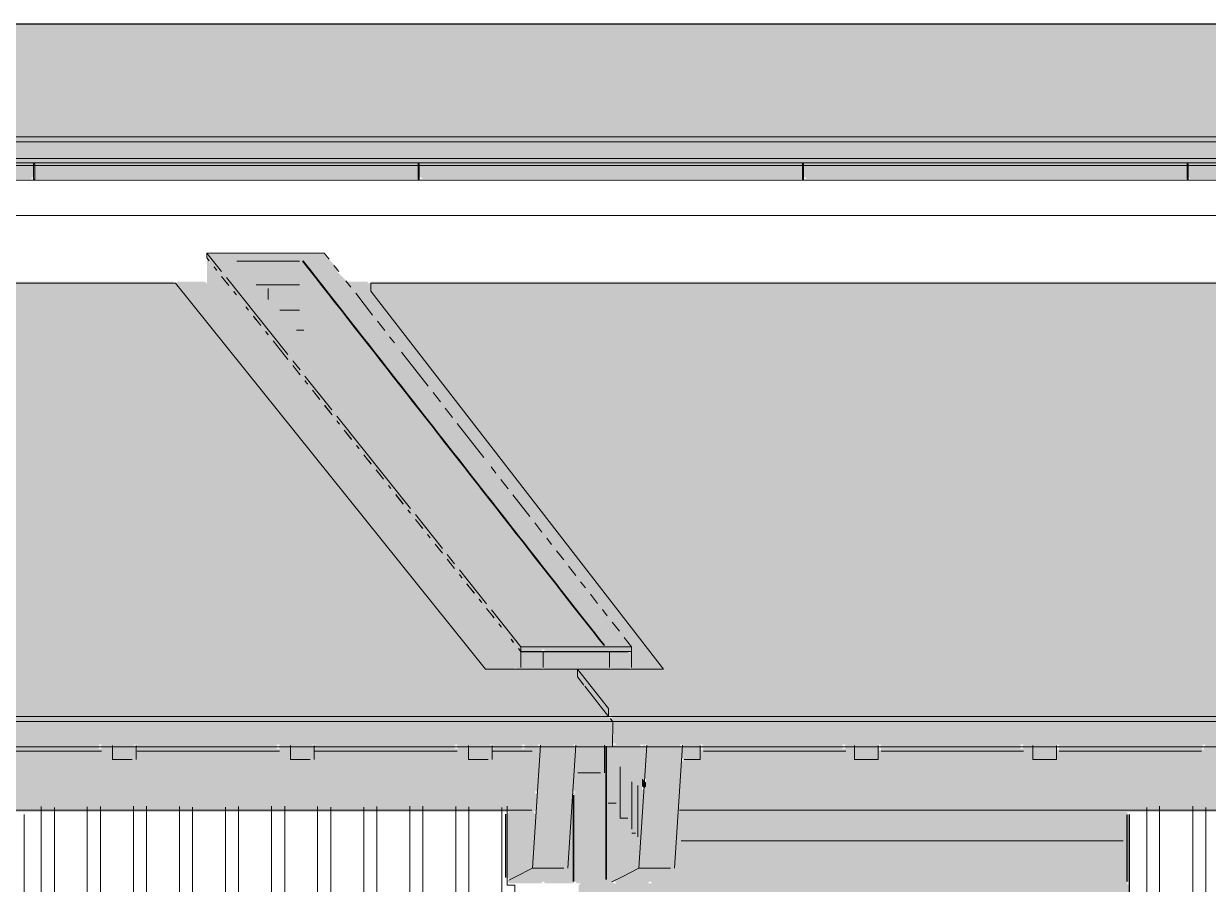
# Model space of a CAD drawing. Header units: millimetres. Extents: x 0 to 84100, y 0 to 59400.
# Drawn here: x 24981 to 27976, y 49394 to 51569 of the extents above; entities that cross this region are included whole.
import ezdxf

# ---------------------------------------------------------------- set-up
doc = ezdxf.new("R2010")
doc.units = ezdxf.units.MM
for name, color, linetype, lineweight in [('09_立面の外形', 7, 'Continuous', 30), ('10_見えがかり', 7, 'Continuous', 13), ('12_見えがかり（ガラス）', 5, 'Continuous', 9)]:
    doc.layers.add(name, color=color, linetype=linetype, lineweight=lineweight)

msp = doc.modelspace()

# ---------------------------------------------------------------- hatches: boundary and pattern name
at = {"layer": '10_見えがかり', "true_color": 0xe9dcc4}
for points in [[(68084.3, 51551.6), (68084.3, 51531.6), (68094.3, 51521.6), (68094.3, 51501.6), (68089.3, 51496.6), (68079.3, 51496.6), (68069.3, 51486.6), (68049.3, 51486.6), (68029.3, 51466.6), (68019.3, 51466.6), (67999.3, 51446.6), (67989.3, 51446.6), (67969.3, 51426.6), (67959.3, 51426.6), (67949.3, 51416.6), (67939.3, 51416.6), (67929.3, 51406.6), (67919.3, 51406.6), (67899.3, 51386.6), (67889.3, 51386.6), (67869.3, 51366.6), (67859.3, 51366.6), (67849.3, 51356.6), (67829.3, 51356.6), (67809.3, 51336.6), (67799.3, 51336.6), (67779.3, 51316.6), (67769.3, 51316.6), (67749.3, 51296.6), (67739.3, 51296.6), (67729.3, 51286.6), (10499.3, 51286.6), (10489.3, 51296.6), (10479.3, 51296.6), (10459.3, 51316.6), (10449.3, 51316.6), (10419.3, 51346.6), (10409.3, 51346.6), (10399.3, 51356.6), (10379.3, 51356.6), (10359.3, 51376.6), (10349.3, 51376.6), (10329.3, 51396.6), (10319.3, 51396.6), (10299.3, 51416.6), (10279.3, 51416.6), (10259.3, 51436.6), (10249.3, 51436.6), (10229.3, 51456.6), (10219.3, 51456.6), (10199.3, 51476.6), (10189.3, 51476.6), (10179.3, 51486.6), (10159.3, 51486.6), (10144.3, 51501.6), (10144.3, 51531.6), (10154.3, 51541.6), (10154.3, 51561.6), (10159.3, 51566.6), (31429.3, 51566.6), (31434.3, 51561.6), (31434.3, 51551.6), (31439.3, 51546.6), (61499.3, 51546.6), (61519.3, 51566.6), (68069.3, 51566.6)], [(25004.3, 51181.6), (24999.3, 51176.6), (24039.3, 51176.6), (24034.3, 51181.6), (24034.3, 51206.6), (25004.3, 51206.6)], [(25984.3, 51181.6), (25979.3, 51176.6), (25009.3, 51176.6), (25004.3, 51181.6), (25004.3, 51206.6), (25984.3, 51206.6)], [(26954.3, 51181.6), (26949.3, 51176.6), (25989.3, 51176.6), (25984.3, 51181.6), (25984.3, 51206.6), (26954.3, 51206.6)], [(27924.3, 51181.6), (27919.3, 51176.6), (26959.3, 51176.6), (26954.3, 51181.6), (26954.3, 51206.6), (27924.3, 51206.6)], [(28894.3, 51181.6), (28889.3, 51176.6), (27929.3, 51176.6), (27924.3, 51181.6), (27924.3, 51206.6), (28894.3, 51206.6)], [(26374.3, 49741.6), (26374.3, 49631.6), (26364.3, 49621.6), (26364.3, 49481.6), (26354.3, 49471.6), (26354.3, 49431.6), (26349.3, 49426.6), (26339.3, 49426.6), (26329.3, 49416.6), (26319.3, 49416.6), (26309.3, 49406.6), (26299.3, 49406.6), (26289.3, 49396.6), (26209.3, 49396.6), (26204.3, 49401.6), (26209.3, 49406.6), (26219.3, 49406.6), (26229.3, 49416.6), (26239.3, 49416.6), (26249.3, 49426.6), (26259.3, 49426.6), (26264.3, 49431.6), (26264.3, 49461.6), (26274.3, 49471.6), (26274.3, 49621.6), (26284.3, 49631.6), (26284.3, 49741.6), (26289.3, 49746.6), (26369.3, 49746.6)], [(26644.3, 49641.6), (26634.3, 49631.6), (26634.3, 49571.6), (26634.3, 49491.6), (26624.3, 49481.6), (26624.3, 49431.6), (26619.3, 49426.6), (26609.3, 49426.6), (26599.3, 49416.6), (26589.3, 49416.6), (26579.3, 49406.6), (26569.3, 49406.6), (26564.3, 49401.6), (26559.3, 49396.6), (26479.3, 49396.6), (26474.3, 49401.6), (26479.3, 49406.6), (26489.3, 49406.6), (26499.3, 49416.6), (26509.3, 49416.6), (26519.3, 49426.6), (26529.3, 49426.6), (26534.3, 49431.6), (26534.3, 49431.6), (26534.3, 49471.6), (26544.3, 49481.6), (26544.3, 49631.6), (26554.3, 49641.6), (26554.3, 49741.6), (26559.3, 49746.6), (26639.3, 49746.6), (26644.3, 49741.6)], [(26374.3, 49621.6), (26374.3, 49401.6), (26369.3, 49396.6), (26299.3, 49396.6), (26294.3, 49401.6), (26299.3, 49406.6), (26309.3, 49406.6), (26319.3, 49416.6), (26329.3, 49416.6), (26339.3, 49426.6), (26349.3, 49426.6), (26354.3, 49431.6), (26354.3, 49471.6), (26364.3, 49481.6), (26364.3, 49621.6), (26369.3, 49626.6)], [(27774.3, 49391.6), (27774.3, 49331.6), (27769.3, 49326.6), (26389.3, 49326.6), (26384.3, 49331.6), (26384.3, 49391.6), (26389.3, 49396.6), (26469.3, 49396.6), (26569.3, 49396.6), (27769.3, 49396.6)]]:
    msp.add_hatch(color=8, dxfattribs=at).paths.add_polyline_path(points)
at = {"layer": '10_見えがかり', "true_color": 0xbdbdbd}
for points in [[(26294.3, 49981.6), (26294.3, 49941.6), (26289.3, 49936.6), (26229.3, 49936.6), (26194.3, 49971.6), (26194.3, 49981.6), (26154.3, 50021.6), (26154.3, 50031.6), (26114.3, 50071.6), (26114.3, 50081.6), (26074.3, 50121.6), (26074.3, 50131.6), (26034.3, 50171.6), (26034.3, 50181.6), (25994.3, 50221.6), (25994.3, 50231.6), (25954.3, 50271.6), (25954.3, 50281.6), (25914.3, 50321.6), (25914.3, 50331.6), (25884.3, 50361.6), (25884.3, 50371.6), (25844.3, 50411.6), (25844.3, 50421.6), (25804.3, 50461.6), (25804.3, 50471.6), (25764.3, 50511.6), (25764.3, 50521.6), (25724.3, 50561.6), (25724.3, 50571.6), (25684.3, 50611.6), (25684.3, 50621.6), (25644.3, 50661.6), (25644.3, 50671.6), (25604.3, 50711.6), (25604.3, 50721.6), (25564.3, 50761.6), (25564.3, 50771.6), (25524.3, 50811.6), (25524.3, 50821.6), (25484.3, 50861.6), (25484.3, 50871.6), (25444.3, 50911.6), (25444.3, 50971.6), (25484.3, 50931.6), (25484.3, 50921.6), (25524.3, 50881.6), (25524.3, 50871.6), (25564.3, 50831.6), (25564.3, 50821.6), (25604.3, 50781.6), (25604.3, 50771.6), (25644.3, 50731.6), (25644.3, 50721.6), (25684.3, 50681.6), (25684.3, 50671.6), (25724.3, 50631.6), (25724.3, 50621.6), (25764.3, 50581.6), (25764.3, 50571.6), (25804.3, 50531.6), (25804.3, 50521.6), (25844.3, 50481.6), (25844.3, 50471.6), (25874.3, 50441.6), (25874.3, 50431.6), (25914.3, 50391.6), (25914.3, 50381.6), (25954.3, 50341.6), (25954.3, 50331.6), (25994.3, 50291.6), (25994.3, 50281.6), (26034.3, 50241.6), (26034.3, 50231.6), (26074.3, 50191.6), (26074.3, 50181.6), (26114.3, 50141.6), (26114.3, 50131.6), (26154.3, 50091.6), (26154.3, 50081.6), (26194.3, 50041.6), (26194.3, 50031.6), (26239.3, 49986.6), (26289.3, 49986.6)], [(25394.3, 50881.6), (25394.3, 50871.6), (25434.3, 50831.6), (25434.3, 50821.6), (25474.3, 50781.6), (25474.3, 50771.6), (25514.3, 50731.6), (25514.3, 50721.6), (25554.3, 50681.6), (25554.3, 50671.6), (25594.3, 50631.6), (25594.3, 50621.6), (25634.3, 50581.6), (25634.3, 50571.6), (25674.3, 50531.6), (25674.3, 50521.6), (25714.3, 50481.6), (25714.3, 50471.6), (25764.3, 50421.6), (25764.3, 50411.6), (25804.3, 50371.6), (25804.3, 50361.6), (25844.3, 50321.6), (25844.3, 50311.6), (25884.3, 50271.6), (25884.3, 50261.6), (25924.3, 50221.6), (25924.3, 50211.6), (25964.3, 50171.6), (25964.3, 50161.6), (26004.3, 50121.6), (26004.3, 50111.6), (26044.3, 50071.6), (26044.3, 50061.6), (26084.3, 50021.6), (26084.3, 50011.6), (26134.3, 49961.6), (26134.3, 49951.6), (26149.3, 49936.6), (26379.3, 49936.6), (26414.3, 49901.6), (26414.3, 49891.6), (26444.3, 49861.6), (26444.3, 49851.6), (26464.3, 49831.6), (26464.3, 49821.6), (26459.3, 49816.6), (23689.3, 49816.6), (23684.3, 49821.6), (23684.3, 49841.6), (23594.3, 49931.6), (23599.3, 49936.6), (23789.3, 49936.6), (23794.3, 49941.6), (23784.3, 49951.6), (23784.3, 49961.6), (23594.3, 50151.6), (23594.3, 50161.6), (23404.3, 50351.6), (23404.3, 50361.6), (23214.3, 50551.6), (23214.3, 50561.6), (23024.3, 50751.6), (23024.3, 50761.6), (22894.3, 50891.6), (22894.3, 50911.6), (22899.3, 50916.6), (25359.3, 50916.6)], [(25484.3, 50861.6), (25524.3, 50821.6), (25524.3, 50811.6), (25564.3, 50771.6), (25564.3, 50761.6), (25604.3, 50721.6), (25604.3, 50711.6), (25644.3, 50671.6), (25644.3, 50661.6), (25684.3, 50621.6), (25684.3, 50611.6), (25724.3, 50571.6), (25724.3, 50561.6), (25764.3, 50521.6), (25764.3, 50511.6), (25804.3, 50471.6), (25804.3, 50461.6), (25844.3, 50421.6), (25844.3, 50411.6), (25884.3, 50371.6), (25884.3, 50361.6), (25914.3, 50331.6), (25914.3, 50321.6), (25954.3, 50281.6), (25954.3, 50271.6), (25994.3, 50231.6), (25994.3, 50221.6), (26034.3, 50181.6), (26034.3, 50171.6), (26074.3, 50131.6), (26074.3, 50121.6), (26114.3, 50081.6), (26114.3, 50071.6), (26154.3, 50031.6), (26154.3, 50021.6), (26194.3, 49981.6), (26194.3, 49971.6), (26224.3, 49941.6), (26219.3, 49936.6), (26149.3, 49936.6), (26134.3, 49951.6), (26134.3, 49961.6), (26084.3, 50011.6), (26084.3, 50021.6), (26044.3, 50061.6), (26044.3, 50071.6), (26004.3, 50111.6), (26004.3, 50121.6), (25964.3, 50161.6), (25964.3, 50171.6), (25924.3, 50211.6), (25924.3, 50221.6), (25884.3, 50261.6), (25884.3, 50271.6), (25844.3, 50311.6), (25844.3, 50321.6), (25804.3, 50361.6), (25804.3, 50371.6), (25764.3, 50411.6), (25764.3, 50421.6), (25714.3, 50471.6), (25714.3, 50481.6), (25674.3, 50521.6), (25674.3, 50531.6), (25634.3, 50571.6), (25634.3, 50581.6), (25594.3, 50621.6), (25594.3, 50631.6), (25554.3, 50671.6), (25554.3, 50681.6), (25514.3, 50721.6), (25514.3, 50731.6), (25474.3, 50771.6), (25474.3, 50781.6), (25434.3, 50821.6), (25434.3, 50831.6), (25394.3, 50871.6), (25394.3, 50881.6), (25364.3, 50911.6), (25369.3, 50916.6), (25439.3, 50916.6), (25484.3, 50871.6)], [(25864.3, 50891.6), (25864.3, 50881.6), (25894.3, 50851.6), (25894.3, 50841.6), (25934.3, 50801.6), (25934.3, 50791.6), (25964.3, 50761.6), (25964.3, 50751.6), (25994.3, 50721.6), (25994.3, 50711.6), (26034.3, 50671.6), (26034.3, 50661.6), (26064.3, 50631.6), (26064.3, 50621.6), (26104.3, 50581.6), (26104.3, 50571.6), (26134.3, 50541.6), (26134.3, 50531.6), (26174.3, 50491.6), (26174.3, 50481.6), (26204.3, 50451.6), (26204.3, 50441.6), (26234.3, 50411.6), (26234.3, 50401.6), (26274.3, 50361.6), (26274.3, 50351.6), (26304.3, 50321.6), (26304.3, 50311.6), (26344.3, 50271.6), (26344.3, 50261.6), (26374.3, 50231.6), (26374.3, 50221.6), (26414.3, 50181.6), (26414.3, 50171.6), (26444.3, 50141.6), (26444.3, 50131.6), (26484.3, 50091.6), (26484.3, 50081.6), (26514.3, 50051.6), (26514.3, 50041.6), (26544.3, 50011.6), (26544.3, 50001.6), (26584.3, 49961.6), (26584.3, 49951.6), (26594.3, 49941.6), (26589.3, 49936.6), (26519.3, 49936.6), (26514.3, 49941.6), (26514.3, 49991.6), (26514.3, 49991.6), (26514.3, 50001.6), (26484.3, 50031.6), (26484.3, 50041.6), (26444.3, 50081.6), (26444.3, 50091.6), (26414.3, 50121.6), (26414.3, 50131.6), (26374.3, 50171.6), (26374.3, 50181.6), (26344.3, 50211.6), (26344.3, 50221.6), (26304.3, 50261.6), (26304.3, 50271.6), (26274.3, 50301.6), (26274.3, 50311.6), (26234.3, 50351.6), (26234.3, 50361.6), (26204.3, 50391.6), (26204.3, 50401.6), (26164.3, 50441.6), (26164.3, 50451.6), (26124.3, 50491.6), (26124.3, 50501.6), (26094.3, 50531.6), (26094.3, 50541.6), (26054.3, 50581.6), (26054.3, 50591.6), (26024.3, 50621.6), (26024.3, 50631.6), (25984.3, 50671.6), (25984.3, 50681.6), (25954.3, 50711.6), (25954.3, 50721.6), (25914.3, 50761.6), (25914.3, 50771.6), (25884.3, 50801.6), (25884.3, 50811.6), (25844.3, 50851.6), (25844.3, 50861.6), (25804.3, 50901.6), (25804.3, 50901.6), (25804.3, 50911.6), (25799.3, 50916.6), (25849.3, 50916.6), (25854.3, 50911.6), (25854.3, 50901.6)], [(28334.3, 50911.6), (28334.3, 50901.6), (28354.3, 50881.6), (28354.3, 50871.6), (28364.3, 50861.6), (28364.3, 50851.6), (28384.3, 50831.6), (28384.3, 50821.6), (28404.3, 50801.6), (28404.3, 50791.6), (28424.3, 50771.6), (28424.3, 50761.6), (28434.3, 50751.6), (28434.3, 50741.6), (28454.3, 50721.6), (28454.3, 50711.6), (28474.3, 50691.6), (28474.3, 50681.6), (28484.3, 50671.6), (28484.3, 50661.6), (28504.3, 50641.6), (28504.3, 50631.6), (28524.3, 50611.6), (28524.3, 50601.6), (28534.3, 50591.6), (28534.3, 50581.6), (28554.3, 50561.6), (28554.3, 50551.6), (28574.3, 50531.6), (28574.3, 50521.6), (28584.3, 50511.6), (28584.3, 50501.6), (28604.3, 50481.6), (28604.3, 50471.6), (28624.3, 50451.6), (28624.3, 50441.6), (28644.3, 50421.6), (28644.3, 50411.6), (28654.3, 50401.6), (28654.3, 50391.6), (28674.3, 50371.6), (28674.3, 50361.6), (28694.3, 50341.6), (28694.3, 50331.6), (28704.3, 50321.6), (28704.3, 50311.6), (28724.3, 50291.6), (28724.3, 50281.6), (28744.3, 50261.6), (28744.3, 50251.6), (28754.3, 50241.6), (28754.3, 50231.6), (28774.3, 50211.6), (28774.3, 50201.6), (28794.3, 50181.6), (28794.3, 50171.6), (28804.3, 50161.6), (28804.3, 50151.6), (28824.3, 50131.6), (28824.3, 50121.6), (28844.3, 50101.6), (28844.3, 50091.6), (28864.3, 50071.6), (28864.3, 50061.6), (28874.3, 50051.6), (28874.3, 50041.6), (28894.3, 50021.6), (28894.3, 50011.6), (28914.3, 49991.6), (28914.3, 49981.6), (28924.3, 49971.6), (28924.3, 49961.6), (28949.3, 49936.6), (29179.3, 49936.6), (29184.3, 49931.6), (29184.3, 49921.6), (29194.3, 49911.6), (29194.3, 49901.6), (29214.3, 49881.6), (29214.3, 49871.6), (29234.3, 49851.6), (29234.3, 49821.6), (29229.3, 49816.6), (26469.3, 49816.6), (26464.3, 49821.6), (26464.3, 49831.6), (26444.3, 49851.6), (26444.3, 49861.6), (26414.3, 49891.6), (26414.3, 49901.6), (26384.3, 49931.6), (26389.3, 49936.6), (26589.3, 49936.6), (26594.3, 49941.6), (26584.3, 49951.6), (26584.3, 49961.6), (26544.3, 50001.6), (26544.3, 50011.6), (26514.3, 50041.6), (26514.3, 50051.6), (26484.3, 50081.6), (26484.3, 50091.6), (26444.3, 50131.6), (26444.3, 50141.6), (26414.3, 50171.6), (26414.3, 50181.6), (26374.3, 50221.6), (26374.3, 50231.6), (26344.3, 50261.6), (26344.3, 50271.6), (26304.3, 50311.6), (26304.3, 50321.6), (26274.3, 50351.6), (26274.3, 50361.6), (26234.3, 50401.6), (26234.3, 50411.6), (26204.3, 50441.6), (26204.3, 50451.6), (26174.3, 50481.6), (26174.3, 50491.6), (26134.3, 50531.6), (26134.3, 50541.6), (26104.3, 50571.6), (26104.3, 50581.6), (26064.3, 50621.6), (26064.3, 50631.6), (26034.3, 50661.6), (26034.3, 50671.6), (25994.3, 50711.6), (25994.3, 50721.6), (25964.3, 50751.6), (25964.3, 50761.6), (25934.3, 50791.6), (25934.3, 50801.6), (25894.3, 50841.6), (25894.3, 50851.6), (25864.3, 50881.6), (25864.3, 50891.6), (25854.3, 50901.6), (25854.3, 50911.6), (25859.3, 50916.6), (28329.3, 50916.6)], [(26464.3, 49981.6), (26464.3, 49941.6), (26459.3, 49936.6), (26299.3, 49936.6), (26294.3, 49941.6), (26294.3, 49981.6), (26299.3, 49986.6), (26459.3, 49986.6)], [(26514.3, 49941.6), (26509.3, 49936.6), (26469.3, 49936.6), (26464.3, 49941.6), (26464.3, 49981.6), (26459.3, 49986.6), (26509.3, 49986.6), (26514.3, 49991.6)], [(26474.3, 49751.6), (26469.3, 49746.6), (26379.3, 49746.6), (23739.3, 49746.6), (23699.3, 49746.6), (23694.3, 49751.6), (23694.3, 49811.6), (23699.3, 49816.6), (26459.3, 49816.6), (26474.3, 49801.6)], [(29239.3, 49746.6), (29159.3, 49746.6), (26539.3, 49746.6), (26479.3, 49746.6), (26474.3, 49751.6), (26474.3, 49801.6), (26464.3, 49811.6), (26469.3, 49816.6), (29239.3, 49816.6), (29244.3, 49811.6), (29244.3, 49751.6)], [(24814.3, 49741.6), (24819.3, 49746.6), (25169.3, 49746.6), (25174.3, 49741.6), (25169.3, 49736.6), (24819.3, 49736.6)], [(25264.3, 49741.6), (25264.3, 49711.6), (25259.3, 49706.6), (25209.3, 49706.6), (25174.3, 49741.6), (25179.3, 49746.6), (25259.3, 49746.6)], [(25269.3, 49736.6), (25264.3, 49741.6), (25269.3, 49746.6), (25619.3, 49746.6), (25624.3, 49741.6), (25619.3, 49736.6)], [(25714.3, 49741.6), (25714.3, 49711.6), (25709.3, 49706.6), (25659.3, 49706.6), (25624.3, 49741.6), (25629.3, 49746.6), (25709.3, 49746.6)], [(25714.3, 49741.6), (25719.3, 49746.6), (26069.3, 49746.6), (26074.3, 49741.6), (26069.3, 49736.6), (25719.3, 49736.6)], [(26164.3, 49741.6), (26164.3, 49711.6), (26159.3, 49706.6), (26109.3, 49706.6), (26074.3, 49741.6), (26079.3, 49746.6), (26159.3, 49746.6)], [(26164.3, 49741.6), (26169.3, 49746.6), (26239.3, 49746.6), (26244.3, 49741.6), (26239.3, 49736.6), (26169.3, 49736.6)], [(26284.3, 49631.6), (26279.3, 49626.6), (26274.3, 49631.6), (26274.3, 49731.6), (26269.3, 49736.6), (26249.3, 49736.6), (26244.3, 49741.6), (26249.3, 49746.6), (26279.3, 49746.6), (26284.3, 49741.6)], [(26554.3, 49741.6), (26554.3, 49661.6), (26549.3, 49656.6), (26544.3, 49661.6), (26544.3, 49741.6), (26549.3, 49746.6)], [(26694.3, 49741.6), (26694.3, 49711.6), (26689.3, 49706.6), (26649.3, 49706.6), (26644.3, 49711.6), (26644.3, 49741.6), (26649.3, 49746.6), (26689.3, 49746.6)], [(26699.3, 49736.6), (26694.3, 49741.6), (26699.3, 49746.6), (27049.3, 49746.6), (27054.3, 49741.6), (27049.3, 49736.6)], [(27144.3, 49741.6), (27144.3, 49711.6), (27139.3, 49706.6), (27089.3, 49706.6), (27054.3, 49741.6), (27059.3, 49746.6), (27139.3, 49746.6)], [(27144.3, 49741.6), (27149.3, 49746.6), (27499.3, 49746.6), (27504.3, 49741.6), (27499.3, 49736.6), (27149.3, 49736.6)], [(27594.3, 49741.6), (27594.3, 49711.6), (27589.3, 49706.6), (27539.3, 49706.6), (27504.3, 49741.6), (27509.3, 49746.6), (27589.3, 49746.6)], [(27594.3, 49741.6), (27599.3, 49746.6), (27959.3, 49746.6), (27964.3, 49741.6), (27959.3, 49736.6), (27599.3, 49736.6)], [(28044.3, 49741.6), (28044.3, 49711.6), (28039.3, 49706.6), (27989.3, 49706.6), (27964.3, 49731.6), (27964.3, 49741.6), (27969.3, 49746.6), (28039.3, 49746.6)], [(26274.3, 49731.6), (26274.3, 49581.6), (26269.3, 49576.6), (24969.3, 49576.6), (23869.3, 49576.6), (23864.3, 49581.6), (23864.3, 49701.6), (23869.3, 49706.6), (23909.3, 49706.6), (23914.3, 49711.6), (23914.3, 49731.6), (23919.3, 49736.6), (24279.3, 49736.6), (24309.3, 49706.6), (24359.3, 49706.6), (24364.3, 49711.6), (24364.3, 49731.6), (24369.3, 49736.6), (24729.3, 49736.6), (24759.3, 49706.6), (24809.3, 49706.6), (24814.3, 49711.6), (24814.3, 49731.6), (24819.3, 49736.6), (25179.3, 49736.6), (25209.3, 49706.6), (25259.3, 49706.6), (25264.3, 49711.6), (25264.3, 49731.6), (25269.3, 49736.6), (25629.3, 49736.6), (25659.3, 49706.6), (25709.3, 49706.6), (25714.3, 49711.6), (25714.3, 49731.6), (25719.3, 49736.6), (26079.3, 49736.6), (26109.3, 49706.6), (26159.3, 49706.6), (26164.3, 49711.6), (26164.3, 49731.6), (26169.3, 49736.6), (26269.3, 49736.6)], [(29054.3, 49731.6), (29054.3, 49581.6), (29049.3, 49576.6), (27769.3, 49576.6), (26639.3, 49576.6), (26634.3, 49581.6), (26634.3, 49631.6), (26644.3, 49641.6), (26644.3, 49701.6), (26649.3, 49706.6), (26689.3, 49706.6), (26694.3, 49711.6), (26694.3, 49731.6), (26699.3, 49736.6), (27059.3, 49736.6), (27089.3, 49706.6), (27139.3, 49706.6), (27144.3, 49711.6), (27144.3, 49731.6), (27149.3, 49736.6), (27509.3, 49736.6), (27539.3, 49706.6), (27589.3, 49706.6), (27594.3, 49711.6), (27594.3, 49731.6), (27599.3, 49736.6), (27959.3, 49736.6), (27989.3, 49706.6), (28039.3, 49706.6), (28044.3, 49711.6), (28044.3, 49731.6), (28049.3, 49736.6), (28409.3, 49736.6), (28439.3, 49706.6), (28489.3, 49706.6), (28494.3, 49711.6), (28494.3, 49731.6), (28499.3, 49736.6), (28859.3, 49736.6), (28889.3, 49706.6), (28939.3, 49706.6), (28944.3, 49711.6), (28944.3, 49731.6), (28949.3, 49736.6), (29049.3, 49736.6)], [(26554.3, 49651.6), (26554.3, 49641.6), (26549.3, 49636.6), (26544.3, 49641.6), (26544.3, 49661.6)], [(26274.3, 49471.6), (26264.3, 49461.6), (26264.3, 49431.6), (26259.3, 49426.6), (26249.3, 49426.6), (26239.3, 49416.6), (26229.3, 49416.6), (26219.3, 49406.6), (26209.3, 49406.6), (26204.3, 49411.6), (26204.3, 49571.6), (26209.3, 49576.6), (26269.3, 49576.6), (26274.3, 49571.6)]]:
    msp.add_hatch(color=8, dxfattribs=at).paths.add_polyline_path(points)
at = {"layer": '12_見えがかり（ガラス）', "true_color": 0xdce9f2}
for points in [[(68109.3, 51486.6), (68114.3, 51481.6), (68114.3, 51431.6), (68109.3, 51426.6), (68099.3, 51426.6), (68079.3, 51406.6), (68069.3, 51406.6), (68059.3, 51396.6), (68049.3, 51396.6), (68029.3, 51376.6), (68019.3, 51376.6), (68009.3, 51366.6), (67999.3, 51366.6), (67979.3, 51346.6), (67969.3, 51346.6), (67959.3, 51336.6), (67949.3, 51336.6), (67939.3, 51326.6), (67929.3, 51326.6), (67909.3, 51306.6), (67899.3, 51306.6), (67889.3, 51296.6), (67879.3, 51296.6), (67859.3, 51276.6), (67849.3, 51276.6), (67839.3, 51266.6), (67829.3, 51266.6), (67809.3, 51246.6), (67799.3, 51246.6), (67789.3, 51236.6), (67779.3, 51236.6), (67769.3, 51226.6), (67759.3, 51226.6), (67739.3, 51206.6), (10489.3, 51206.6), (10469.3, 51226.6), (10459.3, 51226.6), (10449.3, 51236.6), (10439.3, 51236.6), (10419.3, 51256.6), (10409.3, 51256.6), (10399.3, 51266.6), (10389.3, 51266.6), (10369.3, 51286.6), (10359.3, 51286.6), (10349.3, 51296.6), (10339.3, 51296.6), (10319.3, 51316.6), (10309.3, 51316.6), (10299.3, 51326.6), (10289.3, 51326.6), (10269.3, 51346.6), (10259.3, 51346.6), (10249.3, 51356.6), (10239.3, 51356.6), (10219.3, 51376.6), (10209.3, 51376.6), (10199.3, 51386.6), (10189.3, 51386.6), (10169.3, 51406.6), (10159.3, 51406.6), (10149.3, 51416.6), (10139.3, 51416.6), (10124.3, 51431.6), (10124.3, 51481.6), (10129.3, 51486.6), (10179.3, 51486.6), (10189.3, 51476.6), (10199.3, 51476.6), (10219.3, 51456.6), (10229.3, 51456.6), (10249.3, 51436.6), (10259.3, 51436.6), (10279.3, 51416.6), (10299.3, 51416.6), (10319.3, 51396.6), (10329.3, 51396.6), (10349.3, 51376.6), (10359.3, 51376.6), (10379.3, 51356.6), (10399.3, 51356.6), (10409.3, 51346.6), (10419.3, 51346.6), (10449.3, 51316.6), (10459.3, 51316.6), (10479.3, 51296.6), (10489.3, 51296.6), (10499.3, 51286.6), (67729.3, 51286.6), (67739.3, 51296.6), (67749.3, 51296.6), (67769.3, 51316.6), (67779.3, 51316.6), (67799.3, 51336.6), (67809.3, 51336.6), (67829.3, 51356.6), (67849.3, 51356.6), (67859.3, 51366.6), (67869.3, 51366.6), (67889.3, 51386.6), (67899.3, 51386.6), (67919.3, 51406.6), (67929.3, 51406.6), (67939.3, 51416.6), (67949.3, 51416.6), (67959.3, 51426.6), (67969.3, 51426.6), (67989.3, 51446.6), (67999.3, 51446.6), (68019.3, 51466.6), (68029.3, 51466.6), (68049.3, 51486.6)], [(25739.3, 50986.6), (25774.3, 50951.6), (25774.3, 50941.6), (25804.3, 50911.6), (25804.3, 50901.6), (25844.3, 50861.6), (25844.3, 50851.6), (25884.3, 50811.6), (25884.3, 50801.6), (25914.3, 50771.6), (25914.3, 50761.6), (25954.3, 50721.6), (25954.3, 50711.6), (25984.3, 50681.6), (25984.3, 50671.6), (26024.3, 50631.6), (26024.3, 50621.6), (26054.3, 50591.6), (26054.3, 50581.6), (26094.3, 50541.6), (26094.3, 50531.6), (26124.3, 50501.6), (26124.3, 50491.6), (26164.3, 50451.6), (26164.3, 50441.6), (26204.3, 50401.6), (26204.3, 50391.6), (26234.3, 50361.6), (26234.3, 50351.6), (26274.3, 50311.6), (26274.3, 50301.6), (26304.3, 50271.6), (26304.3, 50261.6), (26344.3, 50221.6), (26344.3, 50211.6), (26374.3, 50181.6), (26374.3, 50171.6), (26414.3, 50131.6), (26414.3, 50121.6), (26444.3, 50091.6), (26444.3, 50081.6), (26484.3, 50041.6), (26484.3, 50031.6), (26514.3, 50001.6), (26514.3, 49991.6), (26509.3, 49986.6), (26239.3, 49986.6), (26194.3, 50031.6), (26194.3, 50041.6), (26154.3, 50081.6), (26154.3, 50091.6), (26114.3, 50131.6), (26114.3, 50141.6), (26074.3, 50181.6), (26074.3, 50191.6), (26034.3, 50231.6), (26034.3, 50241.6), (25994.3, 50281.6), (25994.3, 50291.6), (25954.3, 50331.6), (25954.3, 50341.6), (25914.3, 50381.6), (25914.3, 50391.6), (25874.3, 50431.6), (25874.3, 50441.6), (25844.3, 50471.6), (25844.3, 50481.6), (25804.3, 50521.6), (25804.3, 50531.6), (25764.3, 50571.6), (25764.3, 50581.6), (25724.3, 50621.6), (25724.3, 50631.6), (25684.3, 50671.6), (25684.3, 50681.6), (25644.3, 50721.6), (25644.3, 50731.6), (25604.3, 50771.6), (25604.3, 50781.6), (25564.3, 50821.6), (25564.3, 50831.6), (25524.3, 50871.6), (25524.3, 50881.6), (25484.3, 50921.6), (25484.3, 50931.6), (25444.3, 50971.6), (25444.3, 50981.6), (25449.3, 50986.6)], [(26544.3, 49741.6), (26544.3, 49481.6), (26534.3, 49471.6), (26534.3, 49431.6), (26529.3, 49426.6), (26519.3, 49426.6), (26509.3, 49416.6), (26499.3, 49416.6), (26489.3, 49406.6), (26479.3, 49406.6), (26469.3, 49396.6), (26379.3, 49396.6), (26374.3, 49401.6), (26374.3, 49741.6), (26379.3, 49746.6), (26539.3, 49746.6)], [(27774.3, 49571.6), (27774.3, 49401.6), (27769.3, 49396.6), (26569.3, 49396.6), (26564.3, 49401.6), (26569.3, 49406.6), (26579.3, 49406.6), (26589.3, 49416.6), (26599.3, 49416.6), (26609.3, 49426.6), (26619.3, 49426.6), (26624.3, 49431.6), (26624.3, 49481.6), (26634.3, 49491.6), (26634.3, 49571.6), (26639.3, 49576.6), (27769.3, 49576.6)]]:
    msp.add_hatch(color=8, dxfattribs=at).paths.add_polyline_path(points)

# ---------------------------------------------------------------- linework, layer by layer
at = {"layer": '09_立面の外形'}
msp.add_lwpolyline([(10157.3, 51568.6), (31097.2, 51568.6)], dxfattribs=at)
at = {"layer": '10_見えがかり'}
for points in [[(10186.5, 51481.9), (10171.9, 51481.9), (10171.9, 51490.6), (10157.3, 51490.6), (10157.3, 51499.2), (10142.7, 51499.2), (10142.7, 51517.2), (10150, 51542.9), (10152.4, 51551.5), (10154.8, 51560), (10157.3, 51568.6), (31433.8, 51568.6)], [(53474.2, 51282.6), (24758.8, 51282.6), (17613.1, 51282.6), (10507.3, 51282.6), (10507.3, 51291.2), (10492.8, 51291.2), (10492.8, 51299.9), (10478.2, 51299.9), (10478.2, 51308.6), (10463.6, 51308.6)], [(22475.1, 51227.6), (25469.9, 51227.6)], [(25006, 51216.7), (25008.9, 51213.4), (25008.9, 51173.4), (24037.5, 51173.4), (24034.7, 51176.7), (24034.7, 51216.7), (25006, 51216.7)], [(25977.8, 51216.7), (25980.5, 51213.4), (25980.5, 51173.4), (25008.8, 51173.4), (25006.1, 51176.7), (25006.1, 51216.7), (25977.8, 51216.7)], [(25469.9, 51227.6), (28467.7, 51227.6)], [(26949.9, 51216.7), (26952.3, 51213.4), (26952.3, 51173.4), (25980.4, 51173.4), (25977.9, 51176.7), (25977.9, 51216.7), (26949.9, 51216.7)], [(27922.2, 51216.7), (27924.5, 51213.4), (27924.5, 51173.4), (26952.2, 51173.4), (26950, 51176.7), (26950, 51216.7), (27922.2, 51216.7)], [(28894.8, 51216.7), (28896.9, 51213.4), (28896.9, 51173.4), (27924.4, 51173.4), (27922.3, 51176.7), (27922.3, 51216.7), (28894.8, 51216.7)], [(22624.5, 51084.2), (25592.3, 51084.2)], [(25592.3, 51084.2), (28562.9, 51084.2)], [(25462.7, 50953.5), (25468.9, 50945.7)], [(25678.3, 50968.5), (25520, 50968.5)], [(25685.9, 50968.9), (25702.2, 50948)], [(25687.8, 50969), (26449.5, 49997.5)], [(25687.9, 50968.9), (25704.2, 50948)], [(25702.2, 50948), (25718.6, 50927.2)], [(25704.2, 50948), (25720.6, 50927.2)], [(23802, 49938), (22894.8, 50893.1), (22894.9, 50912.9), (25364.5, 50912.9), (26148.3, 49938), (26381.1, 49938), (26459.8, 49838), (26459.7, 49818.2), (26359.1, 49818.1), (23781.4, 49818.1), (23684.6, 49818.2), (23669.3, 49834)], [(25481.3, 50930.2), (25499.9, 50906.9)], [(25718.6, 50927.2), (25735, 50906.3)], [(25720.6, 50927.2), (25737, 50906.3)], [(26598.5, 49938), (25858.5, 50893.1), (25858.6, 50912.9), (28330.6, 50912.9), (28943.5, 49938), (29176.5, 49938), (29237.7, 49838), (29237.6, 49818.2), (29135.2, 49818.1), (26559, 49818.1), (26459.8, 49818.2), (26399.3, 49894.8)], [(25512.4, 50891.3), (25518.6, 50883.5)], [(25678, 50908.9), (25569.1, 50908.9)], [(25569.5, 50908.5), (25599.2, 50908.5)], [(25599, 50872.1), (25599.2, 50899.4)], [(25599, 50872.1), (25599.1, 50899.4)], [(25599.1, 50908.5), (25678.3, 50908.5)], [(25735, 50906.3), (25751.4, 50885.4)], [(25737, 50906.3), (25753.3, 50885.4)], [(25751.4, 50885.4), (25767.7, 50864.5)], [(25753.3, 50885.4), (25769.7, 50864.5)], [(25543.4, 50852.4), (25549.6, 50844.7)], [(25767.7, 50864.5), (25784.1, 50843.7)], [(25769.7, 50864.5), (25786.1, 50843.7)], [(25562, 50829.1), (25568.2, 50821.4)], [(25678, 50844.9), (25628.5, 50844.9)], [(25784.1, 50843.7), (25800.5, 50822.8)], [(25786.1, 50843.7), (25802.4, 50822.8)], [(25800.5, 50822.8), (25816.8, 50801.9)], [(25802.4, 50822.8), (25818.8, 50801.9)], [(25593, 50790.3), (25599.2, 50782.5)], [(25689.6, 50793.9), (25670.5, 50793.9)], [(25816.8, 50801.9), (25833.2, 50781)], [(25818.8, 50801.9), (25835.2, 50781)], [(25611.6, 50766.9), (25648.8, 50720.3)], [(25833.2, 50781), (25849.6, 50760.2)], [(25835.2, 50781), (25851.5, 50760.2)], [(25849.6, 50760.2), (25866, 50739.3)], [(25851.5, 50760.2), (25867.9, 50739.3)], [(25866, 50739.3), (25882.3, 50718.4)], [(25867.9, 50739.3), (25884.3, 50718.4)], [(25661.2, 50704.8), (25679.9, 50681.4)], [(25882.3, 50718.4), (25898.7, 50697.5)], [(25884.3, 50718.4), (25900.6, 50697.5)], [(25898.7, 50697.5), (25915.1, 50676.7)], [(25900.6, 50697.5), (25917, 50676.7)], [(25915.1, 50676.7), (25931.4, 50655.8)], [(25917, 50676.7), (25933.4, 50655.8)], [(25692.3, 50665.9), (25698.5, 50658.1)], [(25710.9, 50642.6), (25729.5, 50619.2)], [(25931.4, 50655.8), (25947.8, 50634.9)], [(25933.4, 50655.8), (25949.7, 50634.9)], [(25947.8, 50634.9), (25964.2, 50614)], [(25949.7, 50634.9), (25966.1, 50614)], [(25964.2, 50614), (25980.5, 50593.2)], [(25966.1, 50614), (25982.5, 50593.2)], [(25741.9, 50603.7), (25760.5, 50580.4)], [(25980.5, 50593.2), (25996.9, 50572.3)], [(25982.5, 50593.2), (25998.8, 50572.3)], [(25772.9, 50564.8), (25779.1, 50557.1)], [(25996.9, 50572.3), (26013.3, 50551.4)], [(25998.8, 50572.3), (26015.2, 50551.4)], [(26013.3, 50551.4), (26029.7, 50530.5)], [(26015.2, 50551.4), (26031.6, 50530.5)], [(25791.5, 50541.5), (25810.1, 50518.2)], [(26029.7, 50530.5), (26046, 50509.7)], [(26031.6, 50530.5), (26048, 50509.7)], [(25822.6, 50502.6), (25828.8, 50494.9)], [(26046, 50509.7), (26062.4, 50488.8)], [(26048, 50509.7), (26064.3, 50488.8)], [(25841.2, 50479.3), (25859.8, 50456)], [(26062.4, 50488.8), (26078.8, 50467.9)], [(26064.3, 50488.8), (26080.7, 50467.9)], [(26078.8, 50467.9), (26095.1, 50447)], [(26080.7, 50467.9), (26097.1, 50447)], [(25872.2, 50440.5), (25878.4, 50432.7)], [(26095.1, 50447), (26111.5, 50426.2)], [(26097.1, 50447), (26113.4, 50426.2)], [(25903.2, 50401.6), (25909.4, 50393.8)], [(26111.5, 50426.2), (26127.9, 50405.3)], [(26113.4, 50426.2), (26129.8, 50405.3)], [(26127.9, 50405.3), (26144.2, 50384.4)], [(26129.8, 50405.3), (26146.2, 50384.4)], [(25921.8, 50378.3), (25940.4, 50354.9)], [(26144.2, 50384.4), (26160.6, 50363.5)], [(26146.2, 50384.4), (26162.5, 50363.5)], [(26160.6, 50363.5), (26177, 50342.7)], [(26162.5, 50363.5), (26178.9, 50342.7)], [(26177, 50342.7), (26193.4, 50321.8)], [(26178.9, 50342.7), (26195.3, 50321.8)], [(25952.8, 50339.4), (25959, 50331.6)], [(25971.5, 50316.1), (25990.1, 50292.8)], [(26193.4, 50321.8), (26209.7, 50300.9)], [(26195.3, 50321.8), (26211.6, 50300.9)], [(26209.7, 50300.9), (26226.1, 50280)], [(26211.6, 50300.9), (26228, 50280)], [(26002.5, 50277.2), (26008.7, 50269.4)], [(26021.1, 50253.9), (26039.7, 50230.6)], [(26226.1, 50280), (26242.5, 50259.2)], [(26228, 50280), (26244.4, 50259.2)], [(26242.5, 50259.2), (26258.8, 50238.3)], [(26244.4, 50259.2), (26260.7, 50238.3)], [(26258.8, 50238.3), (26275.2, 50217.4)], [(26260.7, 50238.3), (26277.1, 50217.4)], [(26052.1, 50215), (26058.3, 50207.3)], [(26275.2, 50217.4), (26291.6, 50196.5)], [(26277.1, 50217.4), (26293.5, 50196.5)], [(26291.6, 50196.5), (26308, 50175.7)], [(26293.5, 50196.5), (26309.8, 50175.7)], [(26083.1, 50176.2), (26089.3, 50168.4)], [(26308, 50175.7), (26324.3, 50154.8)], [(26309.8, 50175.7), (26326.2, 50154.8)], [(26101.7, 50152.8), (26120.3, 50129.5)], [(26324.3, 50154.8), (26340.7, 50133.9)], [(26326.2, 50154.8), (26342.6, 50133.9)], [(26342.6, 50133.9), (26340.7, 50133.9)], [(26340.7, 50133.9), (26369.4, 50097.2)], [(26342.6, 50133.9), (26340.7, 50133.9)], [(26342.6, 50133.9), (26371.3, 50097.2)], [(26132.8, 50114), (26139, 50106.2)], [(26151.4, 50090.7), (26170, 50067.3)], [(26371.3, 50097.2), (26369.4, 50097.2)], [(26369.4, 50097.2), (26386.1, 50076)], [(26371.3, 50097.2), (26369.4, 50097.2)], [(26371.3, 50097.2), (26388, 50076)], [(26386.1, 50076), (26402.7, 50054.8)], [(26388, 50076), (26404.6, 50054.8)], [(26182.4, 50051.8), (26188.6, 50044)], [(26402.7, 50054.8), (26419.4, 50033.5)], [(26404.6, 50054.8), (26421.3, 50033.5)], [(26213.4, 50012.9), (26219.6, 50005.1)], [(26419.4, 50033.5), (26436.1, 50012.3)], [(26421.3, 50033.5), (26437.9, 50012.3)], [(26436.1, 50012.3), (26447.2, 49998.1)], [(26437.9, 50012.3), (26449, 49998.1)], [(26232, 49989.6), (26238.2, 49981.8)], [(26238, 49942.1), (26238.2, 49981.8)], [(26294.1, 49981.8), (26238.2, 49981.8)], [(26293.9, 49942.1), (26294.1, 49981.8)], [(26293.9, 49942.1), (26294.1, 49981.8)], [(26461.8, 49981.8), (26294.1, 49981.8)], [(26461.6, 49942.1), (26461.8, 49981.8)], [(26461.6, 49942.1), (26461.8, 49981.8)], [(26508.4, 49981.8), (26461.8, 49981.8)], [(26517.5, 49942.1), (26517.7, 49981.8)], [(26397.2, 49897.5), (26380.9, 49918.1), (26381, 49938), (26598.5, 49938)], [(23697.2, 49805.1), (26470.1, 49805.1)], [(26470.1, 49805.1), (26464, 49812.9)], [(26464, 49812.9), (26470.2, 49805.1)], [(26469.8, 49741.6), (26470.1, 49805.1)], [(26469.9, 49741.6), (26470.2, 49805.1)], [(26470.2, 49805.1), (29245.8, 49805.1)], [(25205.6, 49709.1), (25205.8, 49744.8)], [(25265.4, 49709.1), (25265.6, 49744.8)], [(25655.6, 49709.1), (25655.8, 49744.8)], [(25715.4, 49709.1), (25715.6, 49744.8)], [(26105.6, 49709.1), (26105.8, 49744.8)], [(26165.4, 49709.1), (26165.6, 49744.8)], [(26287.2, 49745.5), (26267, 49434.8)], [(26377.1, 49745.5), (26356.8, 49434.8)], [(26448.9, 49675.7), (26449.3, 49745.3)], [(26452.7, 49406.2), (26452.7, 49743.3)], [(26454.6, 49406.2), (26454.6, 49743.3)], [(26556.7, 49745.4), (26536.4, 49434.8)], [(26646.5, 49745.4), (26626.2, 49434.8)], [(26690.8, 49709.1), (26691, 49744.8)], [(27081.3, 49709.1), (27081.5, 49744.8)], [(27141.2, 49709.1), (27141.4, 49744.8)], [(27531.8, 49709.1), (27532, 49744.8)], [(27591.7, 49709.1), (27591.9, 49744.8)], [(23696.8, 49741.6), (26469.8, 49741.6)], [(24818.6, 49730.7), (25178.1, 49730.7)], [(25267.9, 49730.7), (25627.4, 49730.7)], [(25717.2, 49730.7), (26076.7, 49730.7)], [(26166.6, 49730.7), (26266.4, 49730.7)], [(26469.9, 49741.6), (29245.5, 49741.6)], [(26699.2, 49730.7), (27059, 49730.7)], [(27149, 49730.7), (27508.8, 49730.7)], [(27598.7, 49730.7), (27958.5, 49730.7)], [(25205.6, 49709.1), (25255.4, 49709.1)], [(25655.6, 49709.1), (25705.4, 49709.1)], [(26105.6, 49709.1), (26155.4, 49709.1)], [(26489.1, 49691), (26488.5, 49561.4)], [(26650.9, 49709.1), (26690.8, 49709.1)], [(27081.3, 49709.1), (27141.2, 49709.1)], [(27531.8, 49709.1), (27591.7, 49709.1)], [(26439.4, 49675.7), (26382.1, 49675.7)], [(26518.6, 49653.1), (26518.1, 49533.5)], [(26533.9, 49643.4), (26533.3, 49513.9)], [(26458.9, 49599.3), (26478.9, 49599.3)], [(23869.1, 49581.3), (26265.5, 49581.3)], [(24982.1, 49570.8), (24982.1, 46946.6)], [(25058.6, 49588.4), (25058.6, 46946.6), (25025.4, 46946.6), (25025.4, 49591)], [(25175, 49590.4), (25175, 46946.6), (25141.8, 46946.6), (25141.8, 49589.5)], [(25291.5, 49591.4), (25291.5, 46946.6), (25258.3, 46946.6), (25258.3, 49591.5)], [(25407.9, 49588.9), (25407.9, 46946.6), (25374.7, 46946.6), (25374.7, 49590.8)], [(25524.4, 49590.7), (25524.4, 46946.6), (25491.1, 46946.6), (25491.1, 49589.1)], [(25640.8, 49591.5), (25640.8, 46946.6), (25607.6, 46946.6), (25607.6, 49591.5)], [(25757.2, 49589.3), (25757.2, 46946.6), (25724, 46946.6), (25724, 49590.6)], [(25873.7, 49590.9), (25873.7, 46946.6), (25840.5, 46946.6), (25840.5, 49588.7)], [(25990.1, 49591.5), (25990.1, 46946.6), (25956.9, 46946.6), (25956.9, 49591.4)], [(26106.6, 49589.7), (26106.6, 46946.6), (26073.4, 46946.6), (26073.4, 49590.3)], [(26203.2, 49591.1), (26203.2, 49391.6), (26223, 49391.6), (26223, 46946.6), (26193.1, 46946.6), (26189.8, 46946.6), (26189.8, 49588.2)], [(26198.8, 49411.5), (26198.8, 49571)], [(26198.8, 49411.5), (26198.8, 49571)], [(26199.9, 49411.5), (26199.9, 49571)], [(26638.5, 49581.3), (29047.2, 49581.3)], [(27776, 46796.6), (27776, 49570.8)], [(27776, 49570.8), (27776, 46946.6)], [(27776.9, 49570.8), (27776.9, 46946.6)], [(27852.7, 49591.2), (27852.7, 46946.6), (27820.1, 46946.6), (27820.1, 49588.4)], [(27969.2, 49587.8), (27969.2, 46946.6), (27936.6, 46946.6), (27936.6, 49591.3)], [(26488.5, 49561.4), (26508.4, 49561.4)], [(26518, 49523.5), (26528, 49523.5)], [(26643, 49503.9), (27760.1, 49503.9)], [(26224.3, 49413.1), (26207.2, 49404.4)], [(26267, 49434.8), (26224.3, 49413.1)], [(26267, 49434.8), (26346.8, 49434.8)], [(26493.7, 49413.1), (26468.1, 49400.1)], [(26536.4, 49434.8), (26493.7, 49413.1)], [(26536.4, 49434.8), (26616.2, 49434.8)]]:
    msp.add_lwpolyline(points, dxfattribs=at)
at = {"layer": '12_見えがかり（ガラス）'}
for points in [[(24768.8, 51270.1), (25723.9, 51270.1)], [(26679.3, 51270.1), (25723.9, 51270.1)], [(27635, 51270.1), (26679.3, 51270.1)], [(27635, 51270.1), (28590.9, 51270.1)], [(24768.8, 51210.1), (25723.9, 51210.1)], [(26679.3, 51210.1), (25723.9, 51210.1)], [(26679.3, 51210.1), (27635, 51210.1)], [(27635, 51210.1), (28590.9, 51210.1)], [(25443.8, 50977.2), (25443.8, 50989.2)], [(25740.8, 50989.2), (25443.8, 50989.2)], [(25443.8, 50989.2), (25481.1, 50942.5)], [(25443.8, 50977.2), (25450, 50969.5)], [(25753, 50973.5), (25740.8, 50989.2)], [(25462.4, 50953.9), (25468.6, 50946.1)], [(25777.5, 50942.1), (25765.2, 50957.8)], [(25493.4, 50915), (25499.6, 50907.3)], [(25493.5, 50927), (25648.6, 50732.6)], [(25808, 50903), (25795.8, 50918.6)], [(25512, 50891.7), (25518.2, 50884)], [(25863.1, 50832.5), (25820.3, 50887.3)], [(25543, 50852.9), (25549.3, 50845.1)], [(25561.7, 50829.5), (25580.3, 50806.2)], [(25592.7, 50790.7), (25598.9, 50782.9)], [(25893.7, 50793.3), (25875.3, 50816.8)], [(25611.3, 50767.4), (25629.9, 50744)], [(25918.1, 50761.9), (25905.9, 50777.6)], [(26003.7, 50652.3), (25936.5, 50738.4)], [(25642.3, 50728.5), (25648.5, 50720.7)], [(25661, 50717.1), (25679.6, 50693.8)], [(25673.3, 50689.6), (25679.5, 50681.8)], [(25692, 50678.2), (25760.3, 50592.7)], [(25691.9, 50666.3), (25698.1, 50658.5)], [(25723, 50627.4), (25729.2, 50619.7)], [(26034.3, 50613.1), (26016, 50636.6)], [(25741.6, 50604.1), (25760.2, 50580.8)], [(26064.9, 50573.9), (26046.6, 50597.4)], [(25772.6, 50565.2), (25778.8, 50557.5)], [(25772.7, 50577.2), (25958.8, 50344)], [(26144.4, 50472.1), (26077.1, 50558.2)], [(25791.2, 50541.9), (25809.8, 50518.6)], [(25822.2, 50503.1), (25828.4, 50495.3)], [(25853.2, 50464.2), (25859.5, 50456.4)], [(25871.9, 50440.9), (25890.5, 50417.5)], [(26175, 50432.9), (26162.8, 50448.6)], [(25902.9, 50402), (25909.1, 50394.2)], [(26205.6, 50393.7), (26187.2, 50417.2)], [(25921.5, 50378.7), (25940.1, 50355.4)], [(26260.6, 50323.2), (26217.8, 50378.1)], [(25952.5, 50339.8), (25958.7, 50332)], [(25971.2, 50328.4), (26039.4, 50242.9)], [(25983.5, 50300.9), (25989.7, 50293.2)], [(26291.2, 50284), (26272.8, 50307.5)], [(26002.1, 50277.6), (26008.3, 50269.9)], [(26315.6, 50252.7), (26303.4, 50268.4)], [(26033.2, 50238.8), (26039.4, 50231)], [(26051.8, 50227.4), (26070.5, 50204)], [(26346.2, 50213.5), (26327.9, 50237)], [(26051.8, 50215.4), (26070.4, 50192.1)], [(26376.8, 50174.4), (26358.5, 50197.9)], [(26082.8, 50176.6), (26089, 50168.8)], [(26082.9, 50188.5), (26151.1, 50103)], [(26101.4, 50153.3), (26120, 50129.9)], [(26401.3, 50143), (26389, 50158.7)], [(26132.4, 50114.4), (26138.6, 50106.6)], [(26431.8, 50103.8), (26413.5, 50127.3)], [(26163.5, 50087.4), (26238, 49994.2)], [(26163.5, 50075.5), (26169.7, 50067.7)], [(26456.3, 50072.5), (26444.1, 50088.2)], [(26182.1, 50052.2), (26188.3, 50044.4)], [(26486.9, 50033.3), (26468.5, 50056.8)], [(26213.1, 50013.3), (26219.3, 50005.6)], [(26517.5, 49994.2), (26499.1, 50017.7)], [(26231.7, 49990), (26237.9, 49982.2)], [(26237.9, 49982.2), (26238, 49994.2)], [(26517.4, 49982.2), (26237.9, 49982.2)], [(26517.5, 49994.2), (26238, 49994.2)], [(26517.4, 49982.2), (26517.5, 49994.2)], [(26370.4, 49619.6), (26370.4, 49401.5)], [(26371.7, 49619.6), (26371.7, 49401.5)], [(27769.6, 49401.5), (27769.6, 49570)], [(27770.7, 49401.5), (27770.7, 49570)]]:
    msp.add_lwpolyline(points, dxfattribs=at)

doc.saveas('drawing.dxf')
